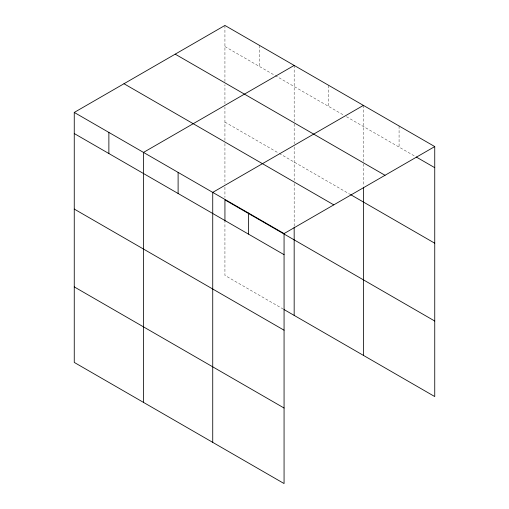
<?xml version="1.0" encoding="UTF-8"?>
<svg xmlns="http://www.w3.org/2000/svg" width="509" height="509" viewBox="0 0 509 509"><rect width="100%" height="100%" fill="white"/><g stroke="black" fill="none" stroke-linecap="round" stroke-linejoin="round"><path stroke-width="0.38" stroke-dasharray="2.54 1.91" d="M224.933 140.344L224.933 106.973M224.933 103.798L224.933 84.717M224.933 81.535L224.933 25.45M224.933 46.554L274.485 75.16M275.165 75.555L343.721 115.136M346.438 116.701L415.535 156.594M224.933 122.084L278.557 153.044M279.237 153.432L349.829 194.19M283.309 309.128L224.933 275.426L224.933 222.159M399.075 125.99L399.075 147.095M363.407 105.395L363.407 163.071M363.407 163.866L363.407 186.129M328.789 85.41L328.789 106.515M294.17 65.426L294.17 123.095M294.17 123.891L294.17 143.767M294.17 146.948L294.17 180.32M294.17 183.494L294.17 226.371M259.552 45.435L259.552 66.539M224.933 143.519L224.933 184.016M224.933 187.191L224.933 197.517"/><path stroke-width="0.76" d="M74.257 112.438L284.067 233.574L284.067 483.55L74.257 362.421L74.257 112.438L224.933 25.45L434.743 146.579L434.743 396.562L283.99 309.523M294.17 65.426L143.493 152.414L143.493 402.39M363.407 105.395L212.73 192.389L212.73 442.366M284.067 233.574L434.743 146.579M416.222 156.995L434.743 167.684M175.211 54.158L385.02 175.287M350.51 194.584L434.743 243.213M123.98 83.73L333.789 204.866M434.743 321.033L224.933 199.897L224.933 221.364M74.257 133.543L284.067 254.672M74.257 209.072L284.067 330.201M74.257 286.891L284.067 408.021M363.407 187.719L363.407 355.377M294.17 227.167L294.17 315.402M248.398 212.978L248.398 234.083M178.112 172.398L178.112 193.503M108.875 132.429L108.875 153.527"/></g></svg>
